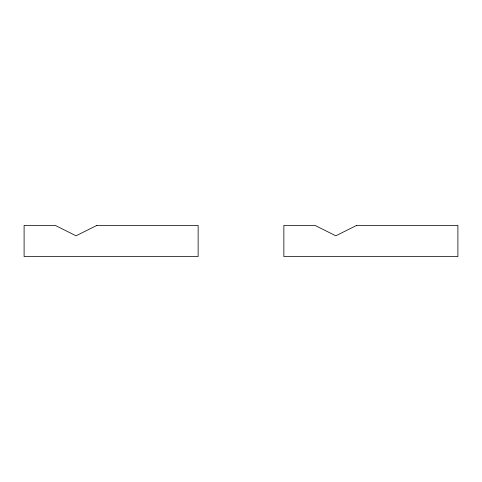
<?xml version="1.0" encoding="UTF-8"?>
<svg xmlns="http://www.w3.org/2000/svg" width="482" height="482" viewBox="0 0 482 482"><rect width="100%" height="100%" fill="white"/><g stroke="black" fill="none" stroke-linecap="round" stroke-linejoin="round"><path stroke-width="0.72" d="M96.834 225.413L76.054 235.806L55.273 225.413L24.1 225.413L24.1 256.587L198.138 256.587L198.138 225.413L96.834 225.413M356.596 225.413L335.815 235.806L315.029 225.413L283.862 225.413L283.862 256.587L457.9 256.587L457.9 225.413L356.596 225.413"/></g></svg>
